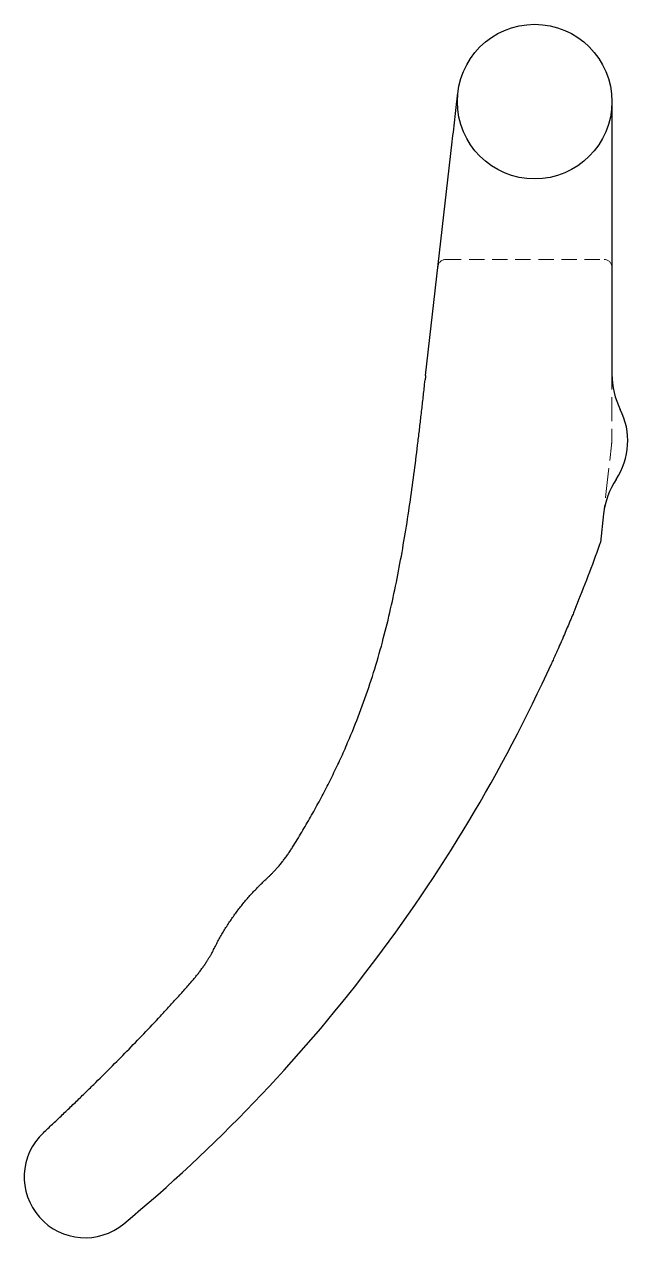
# Model space of a CAD drawing. Header units: millimetres. Extents: x 65 to 248, y 7 to 183.
# Drawn here: x 198.1 to 247.9, y 7 to 107 of the extents above.
import ezdxf

# ---------------------------------------------------------------- set-up
doc = ezdxf.new("R2010")
doc.units = ezdxf.units.MM
doc.linetypes.add('HIDDEN', pattern=[1.905, 1.27, -0.635])

msp = doc.modelspace()

# ---------------------------------------------------------------- linework, layer by layer
at = {"color": 7, "linetype": 'Continuous', "lineweight": 25}
for p, q in [((231.212, 78.05), (233.406, 97.305)), ((246.57, 96.557), (246.57, 78.165)), ((245.884, 66.652), (245.615, 64.292))]:
    msp.add_line(p, q, dxfattribs=at)
at = {"color": 7, "linetype": 'HIDDEN', "lineweight": 18}
for p, q in [((232.883, 87.624), (245.919, 87.624)), ((246.57, 75.564), (246.57, 73.039)), ((246.528, 72.303), (246.178, 69.236))]:
    msp.add_line(p, q, dxfattribs=at)
at = {"color": 7, "linetype": 'Continuous', "lineweight": 25, "flags": 128}
msp.add_lwpolyline([(231.129, 77.307), (231.153, 77.524), (231.172, 77.694)], dxfattribs=at)
at = {"color": 7, "linetype": 'Continuous', "lineweight": 25}
msp.add_circle((240.198, 100.628), 6.372, dxfattribs=at)
at = {"color": 7, "linetype": 'HIDDEN', "lineweight": 18}
for centre, radius, start, end in [((232.883, 86.974), 0.65, 90, 173.5), ((245.919, 86.974), 0.65, 0, 90), ((240.068, 73.039), 6.502, 353.5, 0)]:
    msp.add_arc(centre, radius, start, end, dxfattribs=at)
at = {"color": 7, "linetype": 'Continuous', "lineweight": 25}
for centre, radius, start, end in [((360.415, 63.329), 130.039, 173.5, 173.65809), ((253.072, 78.165), 6.502, 180, 206.628), ((242.112, 72.67), 5.758, 326.57474, 26.628), ((252.344, 65.916), 6.502, 146.57474, 173.5), ((123.218, 108.164), 130.039, 337.76643, 340.21458), ((244.969, 64.366), 0.65, 340.21458, 353.5), ((123.218, 108.164), 130.039, 309.73058, 335.53343), ((203.137, 12.007), 5.007, 133.21776, 309.73058)]:
    msp.add_arc(centre, radius, start, end, dxfattribs=at)
for points, knots in [([(233.406, 97.305), (233.447, 97.665), (233.487, 98.017), (233.566, 98.711), (233.605, 99.054), (233.682, 99.725), (233.719, 100.054), (233.793, 100.705), (233.83, 101.029), (233.867, 101.349)], [0, 0, 0, 0, 0.25, 0.25, 0.5, 0.5, 0.75, 0.75, 1, 1, 1, 1]), ([(246.57, 100.628), (246.57, 99.98), (246.57, 99.331), (246.57, 98.318), (246.57, 97.973), (246.57, 97.274), (246.57, 96.92), (246.57, 96.557)], [0, 0, 0, 0, 0.5, 0.5, 0.75, 0.75, 1, 1, 1, 1]), ([(220.25, 39.189), (220.377, 39.393), (220.63, 39.801), (221.003, 40.419), (221.369, 41.04), (221.729, 41.665), (222.081, 42.294), (222.427, 42.926), (222.765, 43.562), (223.096, 44.202), (223.42, 44.847), (223.737, 45.495), (224.046, 46.148), (224.348, 46.805), (224.642, 47.467), (225.172, 48.696), (225.894, 50.51), (226.746, 52.955), (227.485, 55.424), (228.127, 57.915), (228.681, 60.39), (229.164, 62.868), (229.588, 65.339), (229.96, 67.785), (230.293, 70.224), (230.542, 72.213), (230.73, 73.791), (230.865, 74.954), (230.998, 76.13), (231.085, 76.913), (231.129, 77.307)], [0, 0, 0, 0, 0.018055, 0.03605, 0.053988, 0.071877, 0.08972, 0.107524, 0.125294, 0.143037, 0.160758, 0.178463, 0.196159, 0.213852, 0.231549, 0.249255, 0.311805, 0.374158, 0.437913, 0.499479, 0.56182, 0.623771, 0.685751, 0.748687, 0.810551, 0.874384, 0.904899, 0.936015, 0.967719, 1, 1, 1, 1]), ([(243.589, 58.959), (243.538, 58.834), (243.437, 58.589), (243.286, 58.224), (243.106, 57.793), (242.896, 57.296), (242.647, 56.714), (242.393, 56.127), (242.156, 55.59), (241.947, 55.12), (241.764, 54.712), (241.642, 54.441), (241.58, 54.307)], [0, 0, 0, 0, 0.086646, 0.1696, 0.248921, 0.37634, 0.498429, 0.626407, 0.749399, 0.833834, 0.917272, 1, 1, 1, 1]), ([(219.019, 37.529), (219.093, 37.616), (219.243, 37.79), (219.459, 38.059), (219.668, 38.333), (219.87, 38.613), (220.065, 38.898), (220.188, 39.091), (220.25, 39.189)], [0, 0, 0, 0, 0.165027, 0.330655, 0.496927, 0.663882, 0.83156, 1, 1, 1, 1]), ([(218.045, 36.529), (218.102, 36.581), (218.215, 36.687), (218.382, 36.849), (218.545, 37.015), (218.706, 37.183), (218.865, 37.355), (218.967, 37.471), (219.019, 37.529)], [0, 0, 0, 0, 0.165625, 0.33146, 0.49766, 0.664381, 0.831777, 1, 1, 1, 1]), ([(213.842, 30.942), (213.908, 31.072), (214.041, 31.333), (214.252, 31.719), (214.47, 32.1), (214.698, 32.476), (214.934, 32.847), (215.178, 33.212), (215.43, 33.572), (215.69, 33.926), (215.958, 34.274), (216.234, 34.616), (216.517, 34.952), (216.808, 35.281), (217.107, 35.604), (217.412, 35.919), (217.725, 36.229), (217.939, 36.429), (218.045, 36.529)], [0, 0, 0, 0, 0.0625106, 0.1250178, 0.1875221, 0.2500239, 0.3125235, 0.3750215, 0.4375182, 0.500014, 0.5625094, 0.6250047, 0.6875005, 0.7499971, 0.8124949, 0.8749944, 0.937496, 1, 1, 1, 1]), ([(213.175, 29.769), (213.215, 29.832), (213.295, 29.959), (213.412, 30.152), (213.525, 30.347), (213.634, 30.543), (213.74, 30.741), (213.808, 30.875), (213.842, 30.942)], [0, 0, 0, 0, 0.168103, 0.33544, 0.502154, 0.668388, 0.834288, 1, 1, 1, 1]), ([(212.024, 28.23), (212.093, 28.312), (212.233, 28.474), (212.434, 28.724), (212.63, 28.979), (212.819, 29.238), (213.001, 29.501), (213.117, 29.68), (213.175, 29.769)], [0, 0, 0, 0, 0.167883, 0.335262, 0.502151, 0.668561, 0.834506, 1, 1, 1, 1]), ([(201.162, 17.03), (201.294, 17.156), (201.556, 17.405), (201.949, 17.781), (202.337, 18.155), (202.723, 18.527), (203.104, 18.897), (203.482, 19.266), (204.192, 19.961), (205.228, 20.987), (206.609, 22.383), (207.987, 23.807), (209.131, 25.021), (210.029, 25.996), (210.696, 26.73), (211.363, 27.476), (211.802, 27.978), (212.024, 28.23)], [0, 0, 0, 0, 0.037104, 0.073699, 0.109796, 0.145407, 0.180543, 0.215219, 0.249446, 0.375369, 0.49745, 0.623246, 0.748617, 0.810224, 0.872592, 0.93582, 1, 1, 1, 1]), ([(199.708, 15.655), (199.833, 15.772), (199.959, 15.891), (200.207, 16.124), (200.329, 16.24), (200.694, 16.585), (200.932, 16.811), (201.162, 17.03)], [0, 0, 0, 0, 0.25, 0.25, 0.5, 0.5, 1, 1, 1, 1])]:
    msp.add_open_spline(points, degree=3, knots=knots, dxfattribs=at)
at = {"color": 7, "linetype": 'HIDDEN', "lineweight": 18}
for points in [[(246.57, 78.165), (246.57, 77.739), (246.57, 77.312), (246.57, 76.447), (246.57, 76.009), (246.57, 75.564)], [(246.178, 69.236), (246.128, 68.794), (246.078, 68.358), (245.98, 67.499), (245.932, 67.075), (245.884, 66.652)]]:
    msp.add_open_spline(points, degree=3, knots=[0, 0, 0, 0, 0.5, 0.5, 1, 1, 1, 1], dxfattribs=at)

doc.saveas('drawing.dxf')
